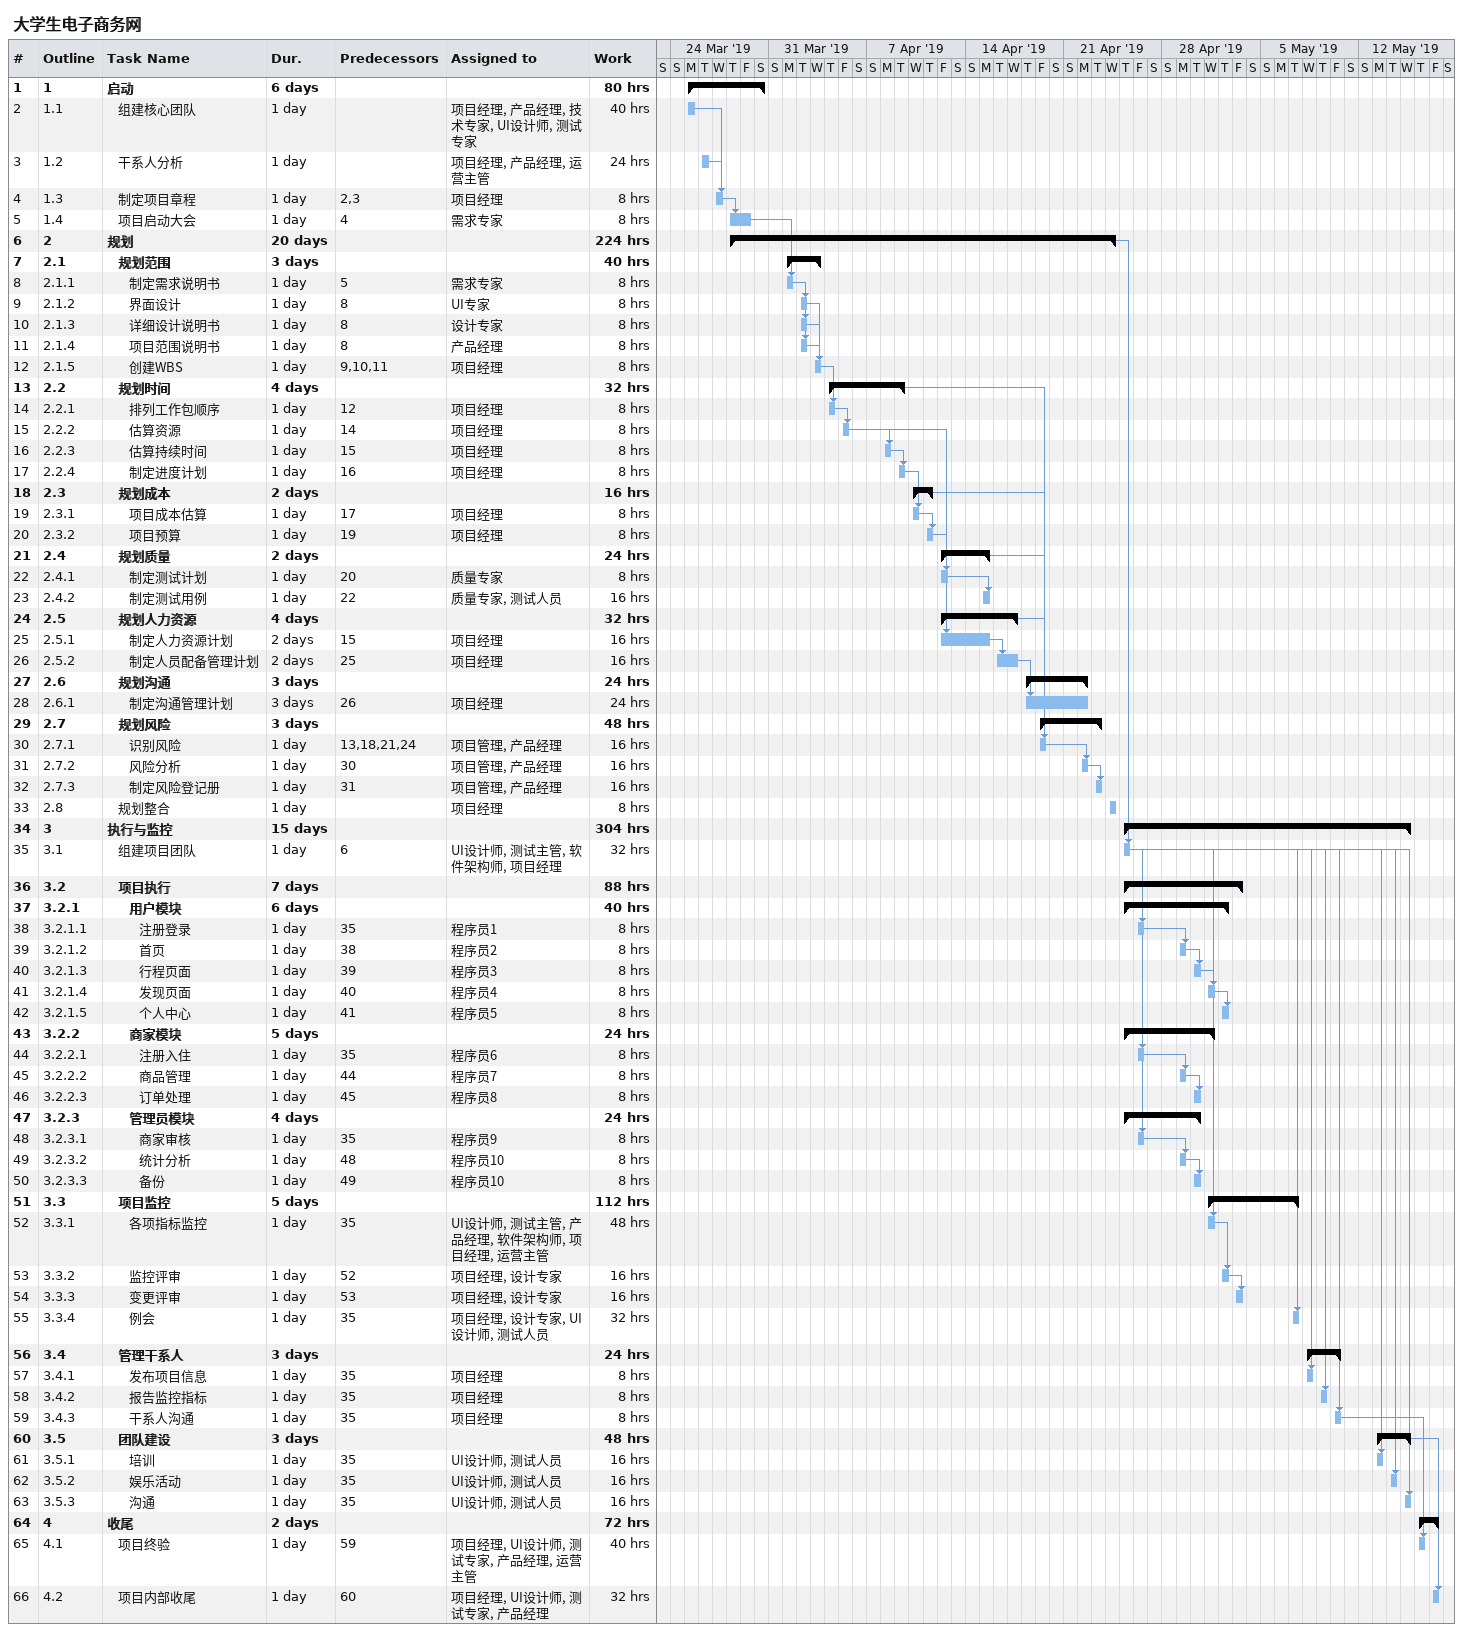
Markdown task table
大学生电子商务网

| ID | WBS | Task | Duration | Start | Finish | Predecessors | Resources | Work (h) |
|---|---|---|---|---|---|---|---|---|
| 1 | 1 | **启动** | 6d | 2019-03-25 | 2019-03-30 |  |  | 80 |
| 2 | 1.1 | 组建核心团队 | 1d | 2019-03-25 | 2019-03-25 |  | 项目经理, 产品经理, 技术专家, UI设计师, 测试专家 | 40 |
| 3 | 1.2 | 干系人分析 | 1d | 2019-03-26 | 2019-03-26 |  | 项目经理, 产品经理, 运营主管 | 24 |
| 4 | 1.3 | 制定项目章程 | 1d | 2019-03-27 | 2019-03-27 | 2, 3 | 项目经理 | 8 |
| 5 | 1.4 | 项目启动大会 | 1d | 2019-03-28 | 2019-03-29 | 4 | 需求专家 | 8 |
| 6 | 2 | **规划** | 20d | 2019-03-28 | 2019-04-24 |  |  | 224 |
| 7 | 2.1 | **规划范围** | 3d | 2019-04-01 | 2019-04-03 |  |  | 40 |
| 8 | 2.1.1 | 制定需求说明书 | 1d | 2019-04-01 | 2019-04-01 | 5 | 需求专家 | 8 |
| 9 | 2.1.2 | 界面设计 | 1d | 2019-04-02 | 2019-04-02 | 8 | UI专家 | 8 |
| 10 | 2.1.3 | 详细设计说明书 | 1d | 2019-04-02 | 2019-04-02 | 8 | 设计专家 | 8 |
| 11 | 2.1.4 | 项目范围说明书 | 1d | 2019-04-02 | 2019-04-02 | 8 | 产品经理 | 8 |
| 12 | 2.1.5 | 创建WBS | 1d | 2019-04-03 | 2019-04-03 | 9, 10, 11 | 项目经理 | 8 |
| 13 | 2.2 | **规划时间** | 4d | 2019-04-04 | 2019-04-09 |  |  | 32 |
| 14 | 2.2.1 | 排列工作包顺序 | 1d | 2019-04-04 | 2019-04-04 | 12 | 项目经理 | 8 |
| 15 | 2.2.2 | 估算资源 | 1d | 2019-04-05 | 2019-04-05 | 14 | 项目经理 | 8 |
| 16 | 2.2.3 | 估算持续时间 | 1d | 2019-04-08 | 2019-04-08 | 15 | 项目经理 | 8 |
| 17 | 2.2.4 | 制定进度计划 | 1d | 2019-04-09 | 2019-04-09 | 16 | 项目经理 | 8 |
| 18 | 2.3 | **规划成本** | 2d | 2019-04-10 | 2019-04-11 |  |  | 16 |
| 19 | 2.3.1 | 项目成本估算 | 1d | 2019-04-10 | 2019-04-10 | 17 | 项目经理 | 8 |
| 20 | 2.3.2 | 项目预算 | 1d | 2019-04-11 | 2019-04-11 | 19 | 项目经理 | 8 |
| 21 | 2.4 | **规划质量** | 2d | 2019-04-12 | 2019-04-15 |  |  | 24 |
| 22 | 2.4.1 | 制定测试计划 | 1d | 2019-04-12 | 2019-04-12 | 20 | 质量专家 | 8 |
| 23 | 2.4.2 | 制定测试用例 | 1d | 2019-04-15 | 2019-04-15 | 22 | 质量专家, 测试人员 | 16 |
| 24 | 2.5 | **规划人力资源** | 4d | 2019-04-12 | 2019-04-17 |  |  | 32 |
| 25 | 2.5.1 | 制定人力资源计划 | 2d | 2019-04-12 | 2019-04-15 | 15 | 项目经理 | 16 |
| 26 | 2.5.2 | 制定人员配备管理计划 | 2d | 2019-04-16 | 2019-04-17 | 25 | 项目经理 | 16 |
| 27 | 2.6 | **规划沟通** | 3d | 2019-04-18 | 2019-04-22 |  |  | 24 |
| 28 | 2.6.1 | 制定沟通管理计划 | 3d | 2019-04-18 | 2019-04-22 | 26 | 项目经理 | 24 |
| 29 | 2.7 | **规划风险** | 3d | 2019-04-19 | 2019-04-23 |  |  | 48 |
| 30 | 2.7.1 | 识别风险 | 1d | 2019-04-19 | 2019-04-19 | 13, 18, 21, 24 | 项目管理, 产品经理 | 16 |
| 31 | 2.7.2 | 风险分析 | 1d | 2019-04-22 | 2019-04-22 | 30 | 项目管理, 产品经理 | 16 |
| 32 | 2.7.3 | 制定风险登记册 | 1d | 2019-04-23 | 2019-04-23 | 31 | 项目管理, 产品经理 | 16 |
| 33 | 2.8 | 规划整合 | 1d | 2019-04-24 | 2019-04-24 |  | 项目经理 | 8 |
| 34 | 3 | **执行与监控** | 15d | 2019-04-25 | 2019-05-15 |  |  | 304 |
| 35 | 3.1 | 组建项目团队 | 1d | 2019-04-25 | 2019-04-25 | 6 | UI设计师, 测试主管, 软件架构师, 项目经理 | 32 |
| 36 | 3.2 | **项目执行** | 7d | 2019-04-25 | 2019-05-03 |  |  | 88 |
| 37 | 3.2.1 | **用户模块** | 6d | 2019-04-25 | 2019-05-02 |  |  | 40 |
| 38 | 3.2.1.1 | 注册登录 | 1d | 2019-04-26 | 2019-04-26 | 35 | 程序员1 | 8 |
| 39 | 3.2.1.2 | 首页 | 1d | 2019-04-29 | 2019-04-29 | 38 | 程序员2 | 8 |
| 40 | 3.2.1.3 | 行程页面 | 1d | 2019-04-30 | 2019-04-30 | 39 | 程序员3 | 8 |
| 41 | 3.2.1.4 | 发现页面 | 1d | 2019-05-01 | 2019-05-01 | 40 | 程序员4 | 8 |
| 42 | 3.2.1.5 | 个人中心 | 1d | 2019-05-02 | 2019-05-02 | 41 | 程序员5 | 8 |
| 43 | 3.2.2 | **商家模块** | 5d | 2019-04-25 | 2019-05-01 |  |  | 24 |
| 44 | 3.2.2.1 | 注册入住 | 1d | 2019-04-26 | 2019-04-26 | 35 | 程序员6 | 8 |
| 45 | 3.2.2.2 | 商品管理 | 1d | 2019-04-29 | 2019-04-29 | 44 | 程序员7 | 8 |
| 46 | 3.2.2.3 | 订单处理 | 1d | 2019-04-30 | 2019-04-30 | 45 | 程序员8 | 8 |
| 47 | 3.2.3 | **管理员模块** | 4d | 2019-04-25 | 2019-04-30 |  |  | 24 |
| 48 | 3.2.3.1 | 商家审核 | 1d | 2019-04-26 | 2019-04-26 | 35 | 程序员9 | 8 |
| 49 | 3.2.3.2 | 统计分析 | 1d | 2019-04-29 | 2019-04-29 | 48 | 程序员10 | 8 |
| 50 | 3.2.3.3 | 备份 | 1d | 2019-04-30 | 2019-04-30 | 49 | 程序员10 | 8 |
| 51 | 3.3 | **项目监控** | 5d | 2019-05-01 | 2019-05-07 |  |  | 112 |
| 52 | 3.3.1 | 各项指标监控 | 1d | 2019-05-01 | 2019-05-01 | 35 | UI设计师, 测试主管, 产品经理, 软件架构师, 项目经理, 运营主管 | 48 |
| 53 | 3.3.2 | 监控评审 | 1d | 2019-05-02 | 2019-05-02 | 52 | 项目经理, 设计专家 | 16 |
| 54 | 3.3.3 | 变更评审 | 1d | 2019-05-03 | 2019-05-03 | 53 | 项目经理, 设计专家 | 16 |
| 55 | 3.3.4 | 例会 | 1d | 2019-05-07 | 2019-05-07 | 35 | 项目经理, 设计专家, UI设计师, 测试人员 | 32 |
| 56 | 3.4 | **管理干系人** | 3d | 2019-05-08 | 2019-05-10 |  |  | 24 |
| 57 | 3.4.1 | 发布项目信息 | 1d | 2019-05-08 | 2019-05-08 | 35 | 项目经理 | 8 |
| 58 | 3.4.2 | 报告监控指标 | 1d | 2019-05-09 | 2019-05-09 | 35 | 项目经理 | 8 |
| 59 | 3.4.3 | 干系人沟通 | 1d | 2019-05-10 | 2019-05-10 | 35 | 项目经理 | 8 |
| 60 | 3.5 | **团队建设** | 3d | 2019-05-13 | 2019-05-15 |  |  | 48 |
| 61 | 3.5.1 | 培训 | 1d | 2019-05-13 | 2019-05-13 | 35 | UI设计师, 测试人员 | 16 |
| 62 | 3.5.2 | 娱乐活动 | 1d | 2019-05-14 | 2019-05-14 | 35 | UI设计师, 测试人员 | 16 |
| 63 | 3.5.3 | 沟通 | 1d | 2019-05-15 | 2019-05-15 | 35 | UI设计师, 测试人员 | 16 |
| 64 | 4 | **收尾** | 2d | 2019-05-16 | 2019-05-17 |  |  | 72 |
| 65 | 4.1 | 项目终验 | 1d | 2019-05-16 | 2019-05-16 | 59 | 项目经理, UI设计师, 测试专家, 产品经理, 运营主管 | 40 |
| 66 | 4.2 | 项目内部收尾 | 1d | 2019-05-17 | 2019-05-17 | 60 | 项目经理, UI设计师, 测试专家, 产品经理 | 32 |
